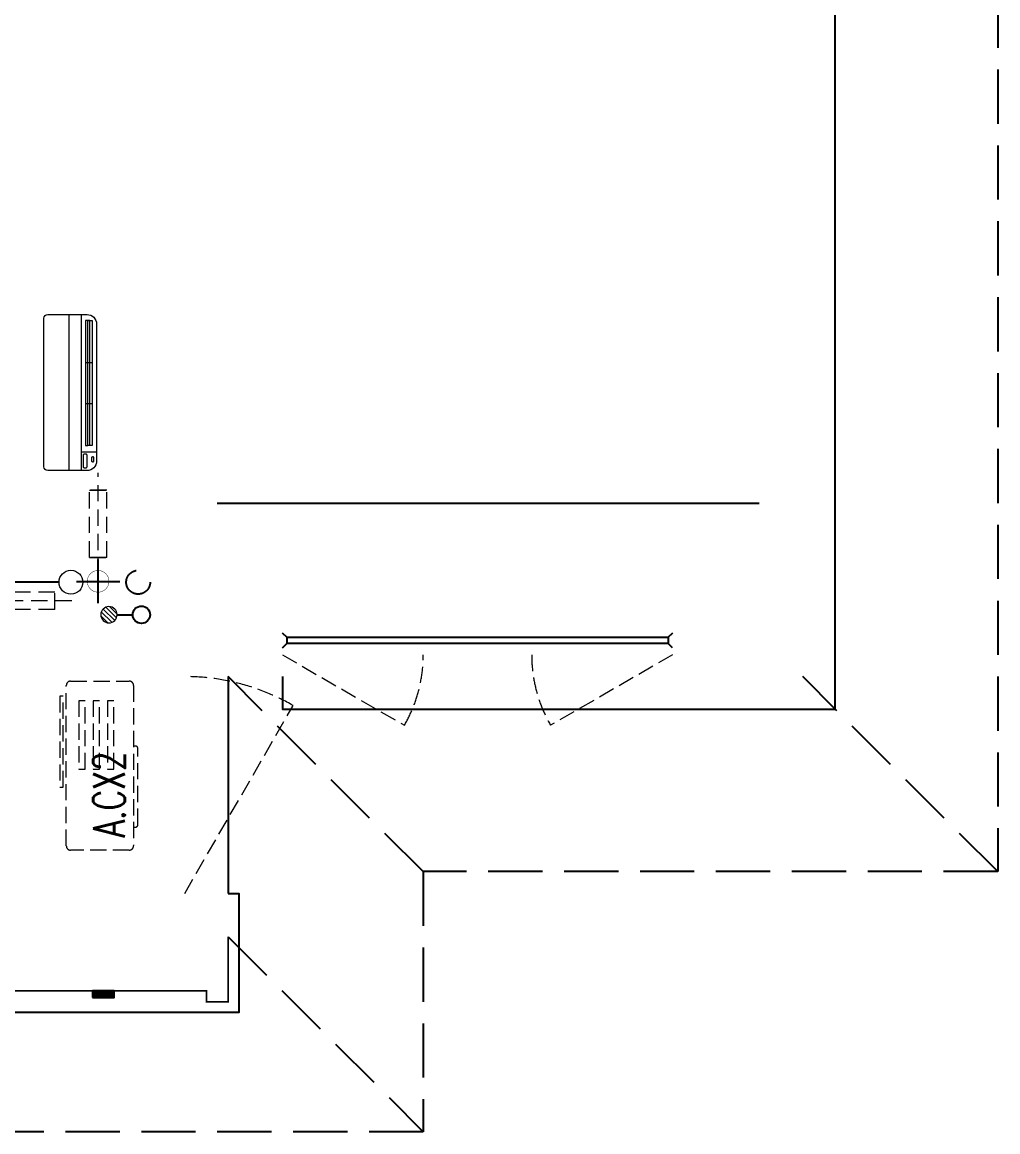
# Model space of a CAD drawing. Extents: x 3443499 to 7125205, y -1700016 to -264854.
# Drawn here: x 3571009 to 3575509, y -1020829 to -1015710 of the extents above; entities that cross this region are included whole.
import ezdxf

# ---------------------------------------------------------------- set-up
doc = ezdxf.new("R2010")
doc.units = 0
doc.header["$LTSCALE"] = 1000
doc.header["$MEASUREMENT"] = 0
doc.linetypes.add('DASH', pattern=[0.35, 0.25, -0.1])
doc.linetypes.add('HIDDEN', pattern=[0.375, 0.25, -0.125])
doc.layers.get('0').update_dxf_attribs({"linetype": 'CONTINUOUS'})
for name, color, linetype in [('!校对', 2, 'CONTINUOUS'), ('3-栏杆1', 252, 'CONTINUOUS'), ('3.5方案汇报，与郭总、侯月琴确定户型_t8$0$2020.03.04 -1安徽标准化洋房户型(UA）_t8_t8$0$看线', 154, 'CONTINUOUS'), ('VPIPE-凝结', 150, 'CONTINUOUS'), ('VPIPE-雨水', 4, 'DASH'), ('卫生间', 6, 'CONTINUOUS'), ('机电标识类', 1, 'CONTINUOUS'), ('看线', 185, 'CONTINUOUS'), ('立面', 73, 'CONTINUOUS'), ('铝合金', 144, 'CONTINUOUS')]:
    doc.layers.add(name, color=color, linetype=linetype)
for name, color, linetype, lineweight in [('EQUIP_地漏', 7, 'CONTINUOUS', 18), ('VPIPE-废水', 31, 'TG_F', 18), ('WINDOW', 146, 'CONTINUOUS', 20), ('平面-空调室内机', 176, 'CONTINUOUS', 9), ('平面-空调预留孔', 252, 'CONTINUOUS', 15), ('空调', 76, 'CONTINUOUS', 13)]:
    doc.layers.add(name, color=color, linetype=linetype, lineweight=lineweight)
doc.styles.add('_TCH_DIM', font='SIMPLEX', dxfattribs={"bigfont": 'GBCBIG'})
doc.styles.add('TG_LINETYPE', font='SIMPLEX', dxfattribs={"width": 0.8, "height": 3, "bigfont": 'HZTXT'})
doc.linetypes.add('TG_F', pattern='A,2,-0.3,["F",TG_LINETYPE,S=0.1,R=0,X=-0.23,Y=-0.15],0', length=2.3)

# ---------------------------------------------------------------- blocks, each defined once
blk = doc.blocks.new('fergve')
at = {"layer": '平面-空调预留孔', "color": 8, "linetype": 'DASH', "ltscale": 0.3}
for p, q in [((119062.7, 54987.6), (119062.7, 54977.6)), ((119435.6, 54977.6), (119435.6, 54987.6)), ((119072.7, 54967.6), (119425.6, 54967.6))]:
    blk.add_line(p, q, dxfattribs=at)
blk.add_lwpolyline([(119715.9, 54987.6), (118975.9, 54987.6, -0.414214), (118955.9, 55007.6), (118955.9, 55277.6, -0.414214), (118975.9, 55297.6), (119715.9, 55297.6, -0.414214), (119735.9, 55277.6), (119735.9, 55007.6, -0.414214)], format="xyb", close=True, dxfattribs=at)
for points in [[(119666.7, 55326.8), (119246.8, 55326.8), (119246.8, 55311.6), (119666.7, 55311.6)], [(119645.5, 55239.2), (119330, 55239.2), (119330, 55210.2), (119645.5, 55210.2)], [(119645.5, 55173.4), (119330, 55173.4), (119330, 55144.4), (119645.5, 55144.4)], [(119645.5, 55107.6), (119330, 55107.6), (119330, 55078.6), (119645.5, 55078.6)]]:
    blk.add_lwpolyline(points, close=True, dxfattribs=at)
for centre, start, end in [((119072.7, 54977.6), 180, 270), ((119425.6, 54977.6), 270, 0)]:
    blk.add_arc(centre, 10, start, end, dxfattribs=at)
at = {"layer": '平面-空调预留孔', "color": 8, "linetype": 'DASH', "ltscale": 0.3, "style": '_TCH_DIM', "width": 0.705882}
blk.add_text('A.CX2', height=146.88, dxfattribs=at).set_placement((119015.3, 55027.3))
blk = doc.blocks.new('dongkong')
at = {"layer": '平面-空调预留孔', "color": 8, "linetype": 'HIDDEN', "ltscale": 0.3}
for p, q in [((-603796, 210899.9), (-603796, 210431.5)), ((-603836, 210821), (-603836, 210510.8)), ((-603836, 210821), (-603756, 210821)), ((-603756, 210821), (-603756, 210510.8))]:
    blk.add_line(p, q, dxfattribs=at)
blk.add_lwpolyline([(-603756, 210510.8), (-603836, 210510.8)], dxfattribs=at)
blk = doc.blocks.new('A$C001338C2')
at = {"color": 8}
for p, q in [((845, 303.6), (55, 303.6)), ((109.1, 214.8), (109.1, 303.6)), ((0, 248.6), (0, 22)), ((900, 22), (900, 248.6)), ((22, 0), (878, 0))]:
    blk.add_line(p, q, dxfattribs=at)
at = {"color": 8, "lineweight": 5}
for p, q in [((864.6, 278.7), (144.5, 278.7)), ((144.5, 278.7), (144.5, 265.8)), ((387, 278.7), (144.5, 278.7)), ((144.5, 278.7), (144.5, 252.9)), ((144.5, 265.8), (864.6, 265.8)), ((387, 239.9), (387, 278.7)), ((864.6, 278.7), (622, 278.7)), ((622, 278.7), (622, 239.9)), ((864.6, 252.9), (864.6, 278.7)), ((864.6, 265.8), (864.6, 239.9)), ((900, 214.8), (0, 214.8)), ((144.5, 239.9), (144.5, 252.9)), ((144.5, 252.9), (864.6, 252.9)), ((864.6, 239.9), (144.5, 239.9)), ((622, 239.9), (387, 239.9)), ((900, 143.2), (0, 143.2))]:
    blk.add_line(p, q, dxfattribs=at)
at = {"color": 8}
for points in [[(73.1, 275), (56.8, 275, -0.414214), (51.3, 280.5), (51.3, 283.4, -0.414214), (56.8, 288.9), (73.1, 288.9, -0.414214), (78.6, 283.4), (78.6, 280.5, -0.414214)], [(89.2, 226.4), (22.2, 226.4, -0.414214), (16.7, 231.9), (16.7, 243.1, -0.414214), (22.2, 248.6), (89.2, 248.6, -0.414214), (94.7, 243.1), (94.7, 231.9, -0.414214)]]:
    blk.add_lwpolyline(points, format="xyb", close=True, dxfattribs=at)
for centre, radius, start, end in [((55, 248.6), 55, 90, 180), ((845, 248.6), 55, 360, 90), ((22, 22), 22, 180, 270), ((878, 22), 22, 270, 360)]:
    blk.add_arc(centre, radius, start, end, dxfattribs=at)
blk = doc.blocks.new('GGDGDGDG')
at = {"layer": '机电标识类', "color": 250, "linetype": 'DASH', "ltscale": 400}
for p, q in [((704092.5, 766289.8), (704092.5, 766489.8)), ((704192.5, 766389.8), (703992.5, 766389.8))]:
    blk.add_line(p, q, dxfattribs=at)
at = {"layer": '空调', "color": 1, "linetype": 'DASH', "const_width": 2}
blk.add_lwpolyline([(704042.5, 766389.8, 0.999999), (704142.5, 766389.8, 0.999999), (704042.5, 766389.8)], format="xyb", dxfattribs=at)
blk = doc.blocks.new('$TwtSys$00000141')
at = {"color": 1}
for p, q in [((-47.1, 3.8), (-5, 45.9)), ((-47.1, 3.8), (-5, 45.9)), ((-43.6, -17.5), (17.5, 43.6)), ((-43.6, -17.5), (17.5, 43.6)), ((-33.2, -33.2), (33.2, 33.2)), ((-33.2, -33.2), (33.2, 33.2)), ((-16.2, -43.5), (43.8, 16.4)), ((-16.2, -43.5), (43.8, 16.4)), ((5.7, -46.1), (46.1, -5.7)), ((5.7, -46.1), (46.1, -5.7))]:
    blk.add_line(p, q, dxfattribs=at)
blk.add_circle((0, 0), 47, dxfattribs=at)
blk.add_circle((0, 0), 47, dxfattribs=at)
blk = doc.blocks.new('HFGHFHF')
at = {"layer": '卫生间', "color": 252, "linetype": 'DASH'}
for p, q in [((271116.6, 673357.2), (272016.6, 674257.2)), ((273766.6, 673357.2), (274666.6, 674257.2)), ((274666.6, 673057.2), (273766.6, 672157.2))]:
    blk.add_line(p, q, dxfattribs=at)
blk.add_lwpolyline([(282616.8, 689157.2), (280916.6, 689157.2), (280916.6, 684657.2), (280916.6, 684657.2), (280916.6, 684357.2), (272916.6, 684357.2), (272916.6, 683357.2), (271116.6, 683357.2), (271116.6, 673357.2), (273766.6, 673357.2), (273766.6, 672157.2), (297866.6, 672157.2), (297866.6, 673357.2), (299516.6, 673357.2)], dxfattribs=at)
blk = doc.blocks.new('A$C74FB3979')
at = {"layer": '立面'}
h = blk.add_hatch(dxfattribs=at)
h.set_pattern_fill('ANSI31', color=252, scale=2)
h.set_pattern_definition([(45, (-836600.4983, -796188.8776), (-2.24506403, 2.24506403), [])])
h.paths.add_polyline_path([(51624.8, -623.4), (51724.8, -623.4), (51724.8, -593.4), (51624.8, -593.4)])
at = {"color": 252, "const_width": 8}
blk.add_lwpolyline([(52249.8, -343.4), (52249.8, -643.4), (52149.8, -643.4), (52149.8, -593.4), (51099.8, -593.4), (51099.8, -343.4)], dxfattribs=at)
at = {"layer": '3-栏杆1', "color": 252}
for p, q in [((52520.1, 1038.8), (52499.8, 1056.6)), ((52499.8, 1056.6), (52520.1, 1038.8)), ((52520.1, 1038.7), (54279.5, 1038.8)), ((52520.1, 1038.8), (52520.1, 1009.5)), ((54279.5, 1038.8), (54299.8, 1056.6)), ((54299.8, 1056.6), (54279.5, 1038.8)), ((54279.5, 1038.8), (54279.5, 1009.5)), ((52520.1, 1009.5), (52499.8, 989.7)), ((52499.8, 989.7), (52520.1, 1009.5)), ((54279.5, 1009.5), (52520.1, 1009.4)), ((54299.8, 989.7), (54279.5, 1009.5))]:
    blk.add_line(p, q, dxfattribs=at)
at = {"layer": '3.5方案汇报，与郭总、侯月琴确定户型_t8$0$2020.03.04 -1安徽标准化洋房户型(UA）_t8_t8$0$看线', "color": 252, "ltscale": 10}
blk.add_line((52199.8, 1656.6), (54699.8, 1656.6), dxfattribs=at)
at = {"layer": 'VPIPE-凝结', "color": 252, "ltscale": 0.1}
blk.add_line((51469.8, 1291.6), (51129.8, 1291.6), dxfattribs=at)
blk.add_lwpolyline([(51737.4, 1141.6), (51809.8, 1141.6)], dxfattribs=at)
at = {"layer": 'VPIPE-凝结', "color": 252}
blk.add_circle((51849.8, 1141.6), 40, dxfattribs=at)
at = {"layer": 'VPIPE-废水', "color": 252}
blk.add_circle((51524.8, 1291.6), 55, dxfattribs=at)
at = {"layer": 'VPIPE-雨水', "color": 252}
blk.add_circle((51834.8, 1291.6), 55, dxfattribs=at)
at = {"layer": 'WINDOW', "color": 252, "linetype": 'DASH', "ltscale": 0.3}
for points in [[(52499.8, 956.6), (53062.9, 632, 0.131485), (53149.8, 956.6)], [(54299.8, 956.6), (53736.7, 632, -0.131485), (53649.8, 956.6)], [(52049.8, -143.4), (52549.8, 722.6, 0.131652), (52049.8, 856.6)]]:
    blk.add_lwpolyline(points, format="xyb", dxfattribs=at)
at = {"layer": '看线', "color": 252}
for points in [[(52499.9, 856.6), (52499.9, 706.6), (55049.9, 706.6), (55049.9, 9206.6), (53400.1, 9206.6), (53400.1, 9056.6)], [(52249.8, -143.4), (52299.8, -143.4), (52299.8, -693.4), (51049.8, -693.4), (51049.8, -493.4)]]:
    blk.add_lwpolyline(points, dxfattribs=at)
at = {"layer": '看线', "color": 252, "ltscale": 0.5}
blk.add_lwpolyline([(52249.8, 856.6), (52249.8, -143.4)], dxfattribs=at)
at = {"layer": '立面', "color": 252}
blk.add_lwpolyline([(51624.8, -623.4), (51724.8, -623.4), (51724.8, -593.4), (51624.8, -593.4)], close=True, dxfattribs=at)
at = {"layer": '铝合金', "color": 252}
blk.add_lwpolyline([(51624.8, -623.4), (51724.8, -623.4), (51724.8, -593.4), (51624.8, -593.4)], close=True, dxfattribs=at)
at = {"color": 252, "xscale": -1}
for name, p in [('HFGHFHF', (326916.4, -673400.6)), ('GGDGDGDG', (755742.4, -765094))]:
    blk.add_blockref(name, p, dxfattribs=at)
at = {"layer": 'EQUIP_地漏', "color": 252, "xscale": 0.8, "yscale": -0.8, "zscale": 0.8, "rotation": 179.9999999357402}
blk.add_blockref('$TwtSys$00000141', (51699.8, 1141.6), dxfattribs=at)
at = {"layer": '平面-空调室内机', "color": 252, "ltscale": 0.3, "rotation": 180}
blk.add_blockref('dongkong', (-552146.1, 212227.4), dxfattribs=at)
at = {"layer": '平面-空调室内机', "color": 252, "ltscale": 0.3, "xscale": -1}
for p, rotation in [((655445.9, 212227.4), 180), ((-159370.9, 605002.6), 270)]:
    blk.add_blockref('dongkong', p, dxfattribs=dict(at, rotation=rotation))
at = {"layer": '平面-空调预留孔', "color": 252, "xscale": -0.800000000046565, "yscale": 0.800000000046565, "zscale": 0.800000000046565, "rotation": 269.9999997665698}
blk.add_blockref('A$C001338C2', (51399.9, 1806.6), dxfattribs=at)
at = {"layer": '平面-空调预留孔', "color": 252, "rotation": 90.00000000000001}
blk.add_blockref('fergve', (106801, -118900.2), dxfattribs=at)

msp = doc.modelspace()

# ---------------------------------------------------------------- block references
at = {"layer": '!校对'}
msp.add_blockref('A$C74FB3979', (3519709.3, -1019585.3), dxfattribs=at)

doc.saveas('drawing.dxf')
